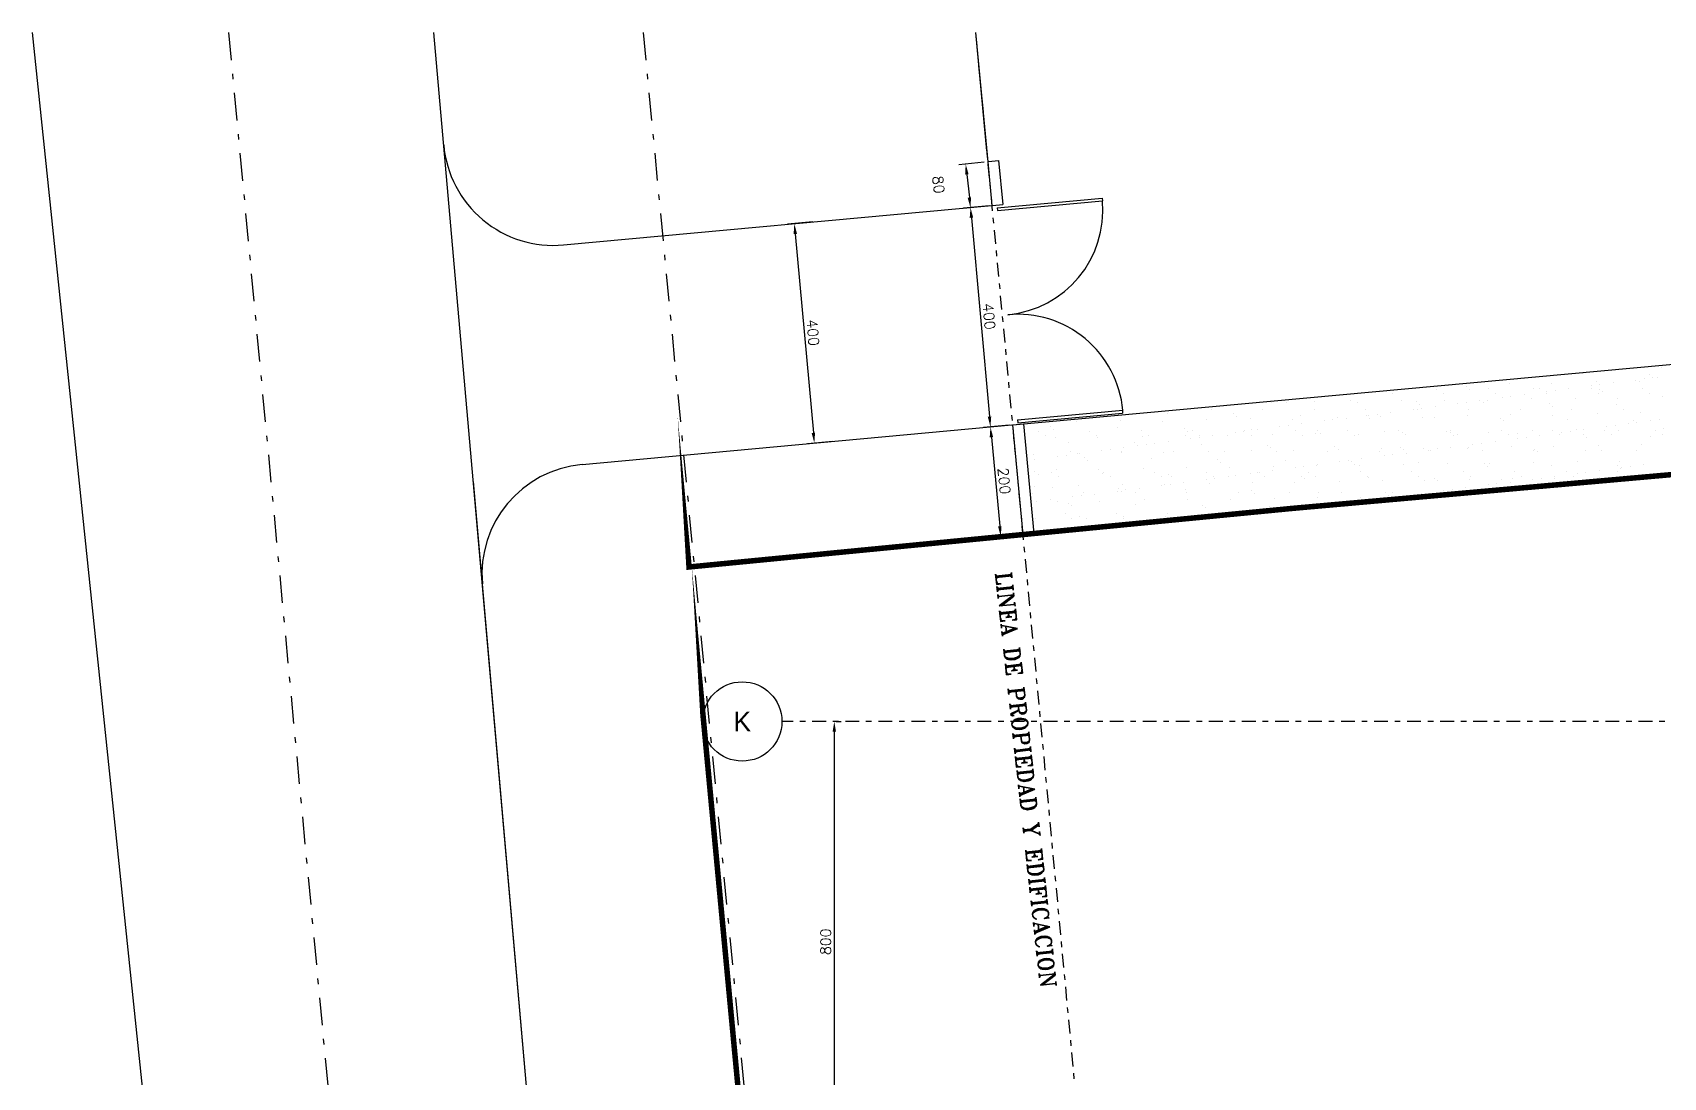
# Model space of a CAD drawing. Header units: millimetres. Extents: x 340 to 1003762, y 22 to 362022.
# Drawn here: x 340.17 to 369.77, y 99.88 to 118.85 of the extents above; entities that cross this region are included whole.
import ezdxf
from ezdxf.enums import TextEntityAlignment as Align
from ezdxf.xclip import XClip

# ---------------------------------------------------------------- set-up
doc = ezdxf.new("R2010")
doc.units = ezdxf.units.MM
doc.header["$XCLIPFRAME"] = 0
for name, pattern in [('LSBB_P_002 - PLANTA 1° NIVEL SALA DE VENTAS$0$000_ALTILLO PROPUESTA$0$HIDDEN', [0.375, 0.25, -0.125]), ('LSBB_P_002 - PLANTA 1° NIVEL SALA DE VENTAS$0$DASHDOT', [1, 0.5, -0.25, 0, -0.25]), ('LSBB_P_002 - PLANTA 1° NIVEL SALA DE VENTAS$0$DASHDOT2', [0.5, 0.25, -0.125, 0, -0.125])]:
    doc.linetypes.add(name, pattern=pattern)
doc.layers.add('LSBB_P_002 - PLANTA 1° NIVEL SALA DE VENTAS$0$0.1', color=8, linetype='Continuous', lineweight=5)
for name, color, linetype in [('LSBB_P_002 - PLANTA 1° NIVEL SALA DE VENTAS$0$01', 8, 'Continuous'), ('LSBB_P_002 - PLANTA 1° NIVEL SALA DE VENTAS$0$04', 3, 'Continuous'), ('LSBB_P_002 - PLANTA 1° NIVEL SALA DE VENTAS$0$COTAS 125', 2, 'Continuous'), ('LSBB_P_002 - PLANTA 1° NIVEL SALA DE VENTAS$0$COTAS-EXT', 4, 'Continuous'), ('LSBB_P_002 - PLANTA 1° NIVEL SALA DE VENTAS$0$EJE', 4, 'LSBB_P_002 - PLANTA 1° NIVEL SALA DE VENTAS$0$DASHDOT2'), ('LSBB_P_002 - PLANTA 1° NIVEL SALA DE VENTAS$0$EJES', 8, 'LSBB_P_002 - PLANTA 1° NIVEL SALA DE VENTAS$0$DASHDOT2'), ('LSBB_P_002 - PLANTA 1° NIVEL SALA DE VENTAS$0$EJES-CALLE', 1, 'LSBB_P_002 - PLANTA 1° NIVEL SALA DE VENTAS$0$DASHDOT'), ('LSBB_P_002 - PLANTA 1° NIVEL SALA DE VENTAS$0$HATCH', 8, 'Continuous'), ('LSBB_P_002 - PLANTA 1° NIVEL SALA DE VENTAS$0$MUROS', 5, 'Continuous'), ('LSBB_P_002 - PLANTA 1° NIVEL SALA DE VENTAS$0$PAVIMENTOS', 8, 'Continuous'), ('XREF', 7, 'Continuous')]:
    doc.layers.add(name, color=color, linetype=linetype)
doc.styles.add('LSBB_P_002 - PLANTA 1° NIVEL SALA DE VENTAS$0$1212_EXTERIORES OP8$0$STANDARD', font='txt')
doc.styles.add('LSBB_P_002 - PLANTA 1° NIVEL SALA DE VENTAS$0$DIM', font='dim', dxfattribs={"width": 0.75})
doc.styles.add('LSBB_P_002 - PLANTA 1° NIVEL SALA DE VENTAS$0$ROMANS', font='romans')
doc.styles.add('LSBB_P_002 - PLANTA 1° NIVEL SALA DE VENTAS$0$ROMANT', font='romant')
doc.styles.add('LSBB_P_002 - PLANTA 1° NIVEL SALA DE VENTAS$0$STANDARD', font='txt')
doc.linetypes.add('LSBB_P_002 - PLANTA 1° NIVEL SALA DE VENTAS$0$1212_EXTERIORES OP8$0${ -E- }', pattern='A,4,-0.75,["E",LSBB_P_002 - PLANTA 1° NIVEL SALA DE VENTAS$0$1212_EXTERIORES OP8$0$STANDARD,S=0.15,R=0,X=-0.05,Y=-0.07],-0.75', length=5.5)
doc.dimstyles.new('LSBB_P_002 - PLANTA 1° NIVEL SALA DE VENTAS$0$DIMENSION-125', dxfattribs={"dimscale": 125, "dimtxt": 0.0015, "dimasz": 0.0015, "dimexe": 0.001, "dimexo": 0.0005, "dimgap": 0.0005, "dimtad": 1, "dimdec": 0, "dimlfac": 100, "dimzin": 0, "dimdsep": 46, "dimtxsty": 'LSBB_P_002 - PLANTA 1° NIVEL SALA DE VENTAS$0$ROMANS', "dimcen": 0.004, "dimclrd": 4, "dimclre": 8, "dimclrt": 3, "dimadec": 0, "dimazin": 0, "dimtfac": 1, "dimtdec": 0, "dimtix": 1, "dimtofl": 0, "dimtmove": 2, "dimatfit": 3, "dimfxl": 0, "dimtolj": 1, "dimtzin": 0, "dimarcsym": 0})

# ---------------------------------------------------------------- blocks, each defined once
blk = doc.blocks.new('*X45')
at = {"color": 0}
for p, q in [((504.9124090384802, 127.3043100989848), (504.9124090384802, 127.3043100989848)), ((505.6798359224778, 127.3006293765507), (505.6798359224778, 127.3006293765507)), ((506.2473269326085, 127.4705810336327), (506.2473269326085, 127.4705810336327)), ((506.4901038868512, 127.3298217712829), (506.4901038868512, 127.3298217712829)), ((506.795009942409, 127.3069515020837), (506.795009942409, 127.3069515020837)), ((507.2024937804336, 127.3605977670862), (507.2024937804336, 127.3605977670862)), ((507.2753812210054, 127.3398381810014), (507.2753812210054, 127.3398381810014)), ((507.3586463461, 127.3811556423608), (507.3586463461, 127.3811556423608)), ((507.4477622353883, 127.4602696690286), (507.4477622353883, 127.4602696690286)), ((507.503058035649, 127.4096004034575), (507.503058035649, 127.4096004034575)), ((507.602541781998, 127.413265085647), (507.602541781998, 127.413265085647)), ((507.666564035233, 127.5838057782297), (507.666564035233, 127.5838057782297)), ((502.7822083702503, 127.1142283167266), (502.7822083702503, 127.1142283167266)), ((503.5899422119039, 127.1965209740397), (503.5899422119039, 127.1965209740397)), ((503.7164509287758, 127.1159260327877), (503.7164509287758, 127.1159260327877)), ((504.1271317043259, 127.2942936892664), (504.1271317043259, 127.2942936892664)), ((504.1273589923736, 127.2338038937393), (504.1273589923736, 127.2338038937393)), ((504.1826547926344, 127.1831346281681), (504.1826547926344, 127.1831346281681)), ((504.5241847704293, 127.1982186901008), (504.5241847704293, 127.1982186901008)), ((504.6506934873012, 127.1176237488488), (504.6506934873012, 127.1176237488488)), ((504.7798982616666, 127.0416570163965), (504.7798982616666, 127.0416570163965)), ((504.936050827333, 127.0622148916711), (504.936050827333, 127.0622148916711)), ((505.179946263231, 127.0943243349573), (505.179946263231, 127.0943243349573)), ((505.318066799305, 127.0230341649227), (505.318066799305, 127.0230341649227)), ((505.3454889512369, 127.2072783641524), (505.3454889512369, 127.2072783641524)), ((505.4584273289548, 127.1999164061619), (505.4584273289548, 127.1999164061619)), ((505.5849360458267, 127.1193214649099), (505.5849360458267, 127.1193214649099)), ((505.5874301012556, 127.1479705999597), (505.5874301012556, 127.1479705999597)), ((505.743582666922, 127.1685284752344), (505.743582666922, 127.1685284752344)), ((505.98747810282, 127.2006379185205), (505.98747810282, 127.2006379185205)), ((506.1033441334592, 127.0330505746411), (506.1033441334592, 127.0330505746411)), ((506.3926698874802, 127.201614122223), (506.3926698874802, 127.201614122223)), ((506.3949619408446, 127.2542841835229), (506.3949619408446, 127.2542841835229)), ((506.5191786043521, 127.1210191809709), (506.5191786043521, 127.1210191809709)), ((506.5459242540167, 127.1969669995483), (506.5459242540167, 127.1969669995483)), ((506.551114506511, 127.2748420587976), (506.551114506511, 127.2748420587976)), ((506.6012200542774, 127.1462977339772), (506.6012200542774, 127.1462977339772)), ((506.8707710174569, 127.0293698522069), (506.8707710174569, 127.0293698522069)), ((507.3269124460056, 127.2033118382841), (507.3269124460056, 127.2033118382841)), ((507.4534211628775, 127.122716897032), (507.4534211628775, 127.122716897032)), ((507.6810389818303, 127.0585622469391), (507.6810389818303, 127.0585622469391)), ((498.7046824652074, 126.7543468135737), (498.7046824652074, 126.7543468135737)), ((499.5006695168874, 126.817295663975), (499.5006695168874, 126.817295663975)), ((499.9051177679872, 126.7440354489696), (499.9051177679872, 126.7440354489696)), ((500.434912075413, 126.8189933800361), (500.434912075413, 126.8189933800361)), ((500.5921224342545, 126.9519780008897), (500.5921224342545, 126.9519780008897)), ((500.8622515496197, 126.9566688528787), (500.8622515496197, 126.9566688528787)), ((501.1232477268504, 126.7175099193828), (501.1232477268504, 126.7175099193828)), ((501.3691546339384, 126.8206910960971), (501.3691546339384, 126.8206910960971)), ((501.3773997684087, 126.9619944106082), (501.3773997684087, 126.9619944106082)), ((502.0250857082222, 126.9808125888631), (502.0250857082222, 126.9808125888631)), ((502.1448266524064, 126.9583136881739), (502.1448266524064, 126.9583136881739)), ((502.3033971924638, 126.8223888121583), (502.3033971924638, 126.8223888121583)), ((502.3236830296303, 126.7071985547787), (502.3236830296303, 126.7071985547787)), ((502.3573027428997, 126.7227162657068), (502.3573027428997, 126.7227162657068)), ((502.5134553085661, 126.7432741409814), (502.5134553085661, 126.7432741409814)), ((502.757350744464, 126.7753835842676), (502.757350744464, 126.7753835842676)), ((502.9550946167798, 126.9875060829062), (502.9550946167798, 126.9875060829062)), ((503.1648345824887, 126.82902984927), (503.1648345824887, 126.82902984927)), ((503.2255210110019, 126.970501224259), (503.2255210110019, 126.970501224259)), ((503.2376397509893, 126.8240865282193), (503.2376397509893, 126.8240865282193)), ((503.2808168112627, 126.9198319586878), (503.2808168112627, 126.9198319586878)), ((503.320987148155, 126.8495877245447), (503.320987148155, 126.8495877245447)), ((503.564882584053, 126.8816971678308), (503.564882584053, 126.8816971678308)), ((503.7403719509339, 126.9975224926246), (503.7403719509339, 126.9975224926246)), ((503.9723664220776, 126.9353434328332), (503.9723664220776, 126.9353434328332)), ((504.128518987744, 126.9559013081079), (504.128518987744, 126.9559013081079)), ((504.1460297117588, 126.7162465585624), (504.1460297117588, 126.7162465585624)), ((504.1718823095148, 126.8257842442804), (504.1718823095148, 126.8257842442804)), ((504.372414423642, 126.988010751394), (504.372414423642, 126.988010751394)), ((504.4436509698651, 126.9439756946721), (504.4436509698651, 126.9439756946721)), ((504.5077988349316, 126.9938417701904), (504.5077988349316, 126.9938417701904)), ((504.9313070459131, 126.7262629682809), (504.9313070459131, 126.7262629682809)), ((505.1061248680401, 126.8274819603415), (505.1061248680401, 126.8274819603415)), ((505.644086272645, 126.933664330068), (505.644086272645, 126.933664330068)), ((505.6987339299107, 126.7225822458467), (505.6987339299107, 126.7225822458467)), ((505.6993820729057, 126.8829950644969), (505.6993820729057, 126.8829950644969)), ((506.0403674265656, 126.8291796764026), (506.0403674265656, 126.8291796764026)), ((506.5090018942841, 126.751774640579), (506.5090018942841, 126.751774640579)), ((506.8622162315082, 126.9071388004812), (506.8622162315082, 126.9071388004812)), ((506.9746099850911, 126.8308773924636), (506.9746099850911, 126.8308773924636)), ((507.2942792284383, 126.7617910502974), (507.2942792284383, 126.7617910502974)), ((496.3582902520837, 126.4317085758461), (496.3582902520837, 126.4317085758461)), ((496.5847145249725, 126.5175696736803), (496.5847145249725, 126.5175696736803)), ((496.6400103252333, 126.4669004081091), (496.6400103252333, 126.4669004081091)), ((497.0571131641831, 126.6096623125129), (497.0571131641831, 126.6096623125129)), ((497.2925328106092, 126.4334062919072), (497.2925328106092, 126.4334062919072)), ((497.8028444838358, 126.4910441440934), (497.8028444838358, 126.4910441440934)), ((497.8423904983372, 126.6196787222314), (497.8423904983372, 126.6196787222314)), ((498.2267753691347, 126.4351040079683), (498.2267753691347, 126.4351040079683)), ((498.6098173823349, 126.6159979997972), (498.6098173823349, 126.6159979997972)), ((499.0032797866156, 126.4807327794893), (499.0032797866156, 126.4807327794893)), ((499.0585755868763, 126.4300635139181), (499.0585755868763, 126.4300635139181)), ((499.1610179276602, 126.4368017240294), (499.1610179276602, 126.4368017240294)), ((499.4200853467083, 126.6451903945295), (499.4200853467083, 126.6451903945295)), ((499.960413568248, 126.6933661833985), (499.960413568248, 126.6933661833985)), ((500.0908597897991, 126.4243333902917), (500.0908597897991, 126.4243333902917)), ((500.0952604861855, 126.4384994400905), (500.0952604861855, 126.4384994400905)), ((500.2053626808625, 126.6552068042479), (500.2053626808625, 126.6552068042479)), ((500.2214097454788, 126.4542072499025), (500.2214097454788, 126.4542072499025)), ((500.3347552256971, 126.4564428335779), (500.3347552256971, 126.4564428335779)), ((500.7422390637217, 126.5100890985803), (500.7422390637217, 126.5100890985803)), ((500.8983916293881, 126.530646973855), (500.8983916293881, 126.530646973855)), ((500.9727895648602, 126.6515260818137), (500.9727895648602, 126.6515260818137)), ((501.0295030447111, 126.4401971561516), (501.0295030447111, 126.4401971561516)), ((501.142287065286, 126.5627564171411), (501.142287065286, 126.5627564171411)), ((501.4218450482585, 126.4438958852984), (501.4218450482585, 126.4438958852984)), ((501.5497709033107, 126.6164026821435), (501.5497709033107, 126.6164026821435)), ((501.7059234689771, 126.6369605574182), (501.7059234689771, 126.6369605574182)), ((501.7830575292336, 126.6807184765459), (501.7830575292336, 126.6807184765459)), ((501.949818904875, 126.6690700007043), (501.949818904875, 126.6690700007043)), ((501.9637456032365, 126.4418948722126), (501.9637456032365, 126.4418948722126)), ((502.378978829891, 126.6565292892076), (502.378978829891, 126.6565292892076)), ((502.5683348633878, 126.6907348862645), (502.5683348633878, 126.6907348862645)), ((502.6399750071218, 126.4173703557116), (502.6399750071218, 126.4173703557116)), ((502.8979881617619, 126.4435925882738), (502.8979881617619, 126.4435925882738)), ((503.3357617473854, 126.6870541638302), (503.3357617473854, 126.6870541638302)), ((503.5418129884935, 126.6806730251919), (503.5418129884935, 126.6806730251919)), ((503.7592699583669, 126.4194753619207), (503.7592699583669, 126.4194753619207)), ((503.8322307202874, 126.4452903043348), (503.8322307202874, 126.4452903043348)), ((504.5266968423645, 126.4157946394865), (504.5266968423645, 126.4157946394865)), ((504.7422482912733, 126.6703616605878), (504.7422482912733, 126.6703616605878)), ((504.7664732788129, 126.4469880203959), (504.7664732788129, 126.4469880203959)), ((504.797544091534, 126.6196923950166), (504.797544091534, 126.6196923950166)), ((505.3369648067379, 126.4449870342187), (505.3369648067379, 126.4449870342187)), ((505.7007158373382, 126.448685736457), (505.7007158373382, 126.448685736457)), ((505.9603782501365, 126.6438361310009), (505.9603782501365, 126.6438361310009)), ((506.0201814949307, 126.4281982392287), (506.0201814949307, 126.4281982392287)), ((506.1222421408921, 126.4550034439372), (506.1222421408921, 126.4550034439372)), ((506.2640769308287, 126.4603076825148), (506.2640769308287, 126.4603076825148)), ((506.6349583958637, 126.4503834525181), (506.6349583958637, 126.4503834525181)), ((506.6715607688533, 126.5139539475173), (506.6715607688533, 126.5139539475173)), ((506.8277133345197, 126.5345118227919), (506.8277133345197, 126.5345118227919)), ((506.8896690248898, 126.4513227215029), (506.8896690248898, 126.4513227215029)), ((507.0716087704176, 126.566621266078), (507.0716087704176, 126.566621266078)), ((507.1608135529163, 126.6335247663969), (507.1608135529163, 126.6335247663969)), ((507.216109353177, 126.5828555008257), (507.216109353177, 126.5828555008257)), ((507.4790926084423, 126.6202675310805), (507.4790926084423, 126.6202675310805)), ((507.5692009543892, 126.4520811685791), (507.5692009543892, 126.4520811685791)), ((507.6352451741087, 126.6408254063551), (507.6352451741087, 126.6408254063551)), ((507.6999369892632, 126.4805151162353), (507.6999369892632, 126.4805151162353)), ((496.4847989689557, 126.3511136345941), (496.4847989689557, 126.3511136345941)), ((496.6703534107911, 126.3128911158712), (496.6703534107911, 126.3128911158712)), ((496.901006502464, 126.2277414746131), (496.901006502464, 126.2277414746131)), ((497.4190415274811, 126.3528113506552), (497.4190415274811, 126.3528113506552)), ((497.4377802947887, 126.3092103934369), (497.4377802947887, 126.3092103934369)), ((497.9121597069301, 126.1375020828881), (497.9121597069301, 126.1375020828881)), ((498.1014418052439, 126.2174301100091), (498.1014418052439, 126.2174301100091)), ((498.1567376055046, 126.1667608444379), (498.1567376055046, 126.1667608444379)), ((498.2480482591621, 126.3384027881692), (498.2480482591621, 126.3384027881692)), ((498.3196435449547, 126.1911483478906), (498.3196435449547, 126.1911483478906)), ((498.3532840860066, 126.3545090667162), (498.3532840860066, 126.3545090667162)), ((498.4757961106211, 126.2117062231653), (498.4757961106211, 126.2117062231653)), ((498.7196915465191, 126.2438156664514), (498.7196915465191, 126.2438156664514)), ((499.0333255933163, 126.3484191978877), (499.0333255933163, 126.3484191978877)), ((499.1271753845437, 126.2974619314538), (499.1271753845437, 126.2974619314538)), ((499.2833279502101, 126.3180198067285), (499.2833279502101, 126.3180198067285)), ((499.2875266445321, 126.3562067827773), (499.2875266445321, 126.3562067827773)), ((499.3195717641071, 126.1909045804222), (499.3195717641071, 126.1909045804222)), ((499.5272233861081, 126.3501292500146), (499.5272233861081, 126.3501292500146)), ((499.8007524773139, 126.3447384754535), (499.8007524773139, 126.3447384754535)), ((499.9347072241327, 126.4037755150171), (499.9347072241327, 126.4037755150171)), ((500.2217692030574, 126.3579044988385), (500.2217692030574, 126.3579044988385)), ((500.5200070668869, 126.1805932158182), (500.5200070668869, 126.1805932158182)), ((500.5753028671476, 126.129923950247), (500.5753028671476, 126.129923950247)), ((500.6110204416874, 126.3739308701857), (500.6110204416874, 126.3739308701857)), ((501.156011761583, 126.3596022148995), (501.156011761583, 126.3596022148995)), ((501.3962977758416, 126.3839472799042), (501.3962977758416, 126.3839472799042)), ((501.4771408485193, 126.3932266197273), (501.4771408485193, 126.3932266197273)), ((501.7381370257501, 126.1540676862313), (501.7381370257501, 126.1540676862313)), ((502.0902543201084, 126.3612999309606), (502.0902543201084, 126.3612999309606)), ((502.1637246598393, 126.38026655747), (502.1637246598393, 126.38026655747)), ((502.9385723285299, 126.1437563216273), (502.9385723285299, 126.1437563216273)), ((502.9739926242126, 126.4094589522022), (502.9739926242126, 126.4094589522022)), ((503.0244968786338, 126.3629976470217), (503.0244968786338, 126.3629976470217)), ((503.8404103099016, 126.4070589911075), (503.8404103099016, 126.4070589911075)), ((503.8414814120617, 126.1413669318251), (503.8414814120617, 126.1413669318251)), ((503.8957061101623, 126.3563897255364), (503.8957061101623, 126.3563897255364)), ((503.9587394371593, 126.3646953630828), (503.9587394371593, 126.3646953630828)), ((504.1567022873931, 126.1172307920404), (504.1567022873931, 126.1172307920404)), ((504.1649277191917, 126.1381994278585), (504.1649277191917, 126.1381994278585)), ((504.2489652500863, 126.1950131968275), (504.2489652500863, 126.1950131968275)), ((504.4051178157527, 126.2155710721022), (504.4051178157527, 126.2155710721022)), ((504.6490132516507, 126.2476805153883), (504.6490132516507, 126.2476805153883)), ((504.8929819956848, 126.3663930791438), (504.8929819956848, 126.3663930791438)), ((504.9502050533459, 126.1482158375769), (504.9502050533459, 126.1482158375769)), ((505.0564970896753, 126.3013267803908), (505.0564970896753, 126.3013267803908)), ((505.0585402687648, 126.3805334615207), (505.0585402687648, 126.3805334615207)), ((505.2126496553417, 126.3218846556654), (505.2126496553417, 126.3218846556654)), ((505.4565450912397, 126.3539940989516), (505.4565450912397, 126.3539940989516)), ((505.7176319373436, 126.1445351151428), (505.7176319373436, 126.1445351151428)), ((505.8272245542101, 126.368090795205), (505.8272245542101, 126.368090795205)), ((505.8640289292643, 126.407640363954), (505.8640289292643, 126.407640363954)), ((506.2589755715446, 126.3702220969166), (506.2589755715446, 126.3702220969166)), ((506.3142713718054, 126.3195528313454), (506.3142713718054, 126.3195528313454)), ((506.527899901717, 126.173727509875), (506.527899901717, 126.173727509875)), ((506.7614671127357, 126.369788511266), (506.7614671127357, 126.369788511266)), ((507.3131772358713, 126.1837439195935), (507.3131772358713, 126.1837439195935)), ((507.4771055304078, 126.3436965673298), (507.4771055304078, 126.3436965673298)), ((507.6957096712611, 126.3714862273271), (507.6957096712611, 126.3714862273271)), ((496.2657432072426, 126.0024227870767), (496.2657432072426, 126.0024227870767)), ((496.2970960277521, 125.9248749157617), (496.2970960277521, 125.9248749157617)), ((496.7045798657767, 125.9785211807641), (496.7045798657767, 125.9785211807641)), ((496.8607324314431, 125.9990790560388), (496.8607324314431, 125.9990790560388)), ((496.9402303496946, 126.0609718460868), (496.9402303496946, 126.0609718460868)), ((497.0760111716159, 126.031615181809), (497.0760111716159, 126.031615181809)), ((497.1046278673411, 126.0311884993249), (497.1046278673411, 126.0311884993249)), ((497.1996038238722, 125.9541274405288), (497.1996038238722, 125.9541274405288)), ((497.2548996241329, 125.9034581749576), (497.2548996241329, 125.9034581749576)), ((497.5121117053657, 126.0848347643274), (497.5121117053657, 126.0848347643274)), ((497.6682642710321, 126.105392639602), (497.6682642710321, 126.105392639602)), ((497.8612885057701, 126.0416315915274), (497.8612885057701, 126.0416315915274)), ((497.8744729082201, 126.0626695621479), (497.8744729082201, 126.0626695621479)), ((498.4177337827354, 125.9276019109419), (498.4177337827354, 125.9276019109419)), ((498.6287153897678, 126.0379508690933), (498.6287153897678, 126.0379508690933)), ((498.8087154667456, 126.0643672782089), (498.8087154667456, 126.0643672782089)), ((499.4389833541412, 126.0671432638255), (499.4389833541412, 126.0671432638255)), ((499.6181690855152, 125.9172905463379), (499.6181690855152, 125.9172905463379)), ((499.673464885776, 125.8666212807667), (499.673464885776, 125.8666212807667)), ((499.742958025271, 126.0660649942701), (499.742958025271, 126.0660649942701)), ((500.2242606882954, 126.077159673544), (500.2242606882954, 126.077159673544)), ((500.6772005837964, 126.0677627103312), (500.6772005837964, 126.0677627103312)), ((500.8362990443784, 125.890765016751), (500.8362990443784, 125.890765016751)), ((500.9916875722931, 126.0734789511097), (500.9916875722931, 126.0734789511097)), ((501.4188858932947, 125.8224261811354), (501.4188858932947, 125.8224261811354)), ((501.6114431423219, 126.0694604263922), (501.6114431423219, 126.0694604263922)), ((501.8019555366665, 126.102671345842), (501.8019555366665, 126.102671345842)), ((501.8263697313193, 125.8760724461378), (501.8263697313193, 125.8760724461378)), ((501.9825222969857, 125.8966303214125), (501.9825222969857, 125.8966303214125)), ((502.0367343471582, 125.880453652147), (502.0367343471582, 125.880453652147)), ((502.0920301474189, 125.8297843865758), (502.0920301474189, 125.8297843865758)), ((502.2264177328837, 125.9287397646986), (502.2264177328837, 125.9287397646986)), ((502.5456857008473, 126.0711581424533), (502.5456857008473, 126.0711581424533)), ((502.5872328708206, 126.1126877555604), (502.5872328708206, 126.1126877555604)), ((502.6339015709083, 125.9823860297011), (502.6339015709083, 125.9823860297011)), ((502.7900541365747, 126.0029439049757), (502.7900541365747, 126.0029439049757)), ((502.9928906316455, 125.8314118214982), (502.9928906316455, 125.8314118214982)), ((502.9938681287907, 126.0930870560561), (502.9938681287907, 126.0930870560561)), ((503.0339495724727, 126.0350533482619), (503.0339495724727, 126.0350533482619)), ((503.2548643060214, 125.8539281225601), (503.2548643060214, 125.8539281225601)), ((503.3546597548183, 126.1090070331262), (503.3546597548183, 126.1090070331262)), ((503.4414334104973, 126.0886996132643), (503.4414334104973, 126.0886996132643)), ((503.4799282593728, 126.0728558585144), (503.4799282593728, 126.0728558585144)), ((503.5975859761637, 126.109257488539), (503.5975859761637, 126.109257488539)), ((503.7781679657998, 125.8414282312167), (503.7781679657998, 125.8414282312167)), ((504.4141708178983, 126.0745535745755), (504.4141708178983, 126.0745535745755)), ((504.4552996088012, 125.8436167579561), (504.4552996088012, 125.8436167579561)), ((504.5455948497974, 125.8377475087825), (504.5455948497974, 125.8377475087825)), ((505.3484133764238, 126.0762512906366), (505.3484133764238, 126.0762512906366)), ((505.3558628141708, 125.8669399035148), (505.3558628141708, 125.8669399035148)), ((505.3571375901729, 126.1069194274363), (505.3571375901729, 126.1069194274363)), ((505.4124333904336, 126.0562501618652), (505.4124333904336, 126.0562501618652)), ((506.141140148325, 125.8769563132332), (506.141140148325, 125.8769563132332)), ((506.2826559349491, 126.0779490066977), (506.2826559349491, 126.0779490066977)), ((506.5752675490361, 126.0803938978495), (506.5752675490361, 126.0803938978495)), ((506.9085670323227, 125.8732755907991), (506.9085670323227, 125.8732755907991)), ((507.2168984934746, 126.0796467227588), (507.2168984934746, 126.0796467227588)), ((507.3482075984261, 125.8262910300723), (507.3482075984261, 125.8262910300723)), ((496.2977658425004, 125.6908247710485), (496.2977658425004, 125.6908247710485)), ((496.3530616427612, 125.6401555054774), (496.3530616427612, 125.6401555054774)), ((496.6005787604673, 125.6804779061412), (496.6005787604673, 125.6804779061412)), ((496.6892514182239, 125.7348439851672), (496.6892514182239, 125.7348439851672)), ((496.7270874773392, 125.5998829648891), (496.7270874773392, 125.5998829648891)), ((497.4566783022216, 125.731163262733), (497.4566783022216, 125.731163262733)), ((497.5158958013637, 125.6642992414617), (497.5158958013637, 125.6642992414617)), ((497.5348213189927, 125.6821756222023), (497.5348213189927, 125.6821756222023)), ((497.6613300358646, 125.6015806809503), (497.6613300358646, 125.6015806809503)), ((498.266946266595, 125.7603556574653), (498.266946266595, 125.7603556574653)), ((498.4690638775182, 125.6838733382634), (498.4690638775182, 125.6838733382634)), ((498.5955725943901, 125.6032783970114), (498.5955725943901, 125.6032783970114)), ((498.7163311041435, 125.6539878768576), (498.7163311041435, 125.6539878768576)), ((498.7716269044043, 125.6033186112864), (498.7716269044043, 125.6033186112864)), ((499.0522236007492, 125.7703720671837), (499.0522236007492, 125.7703720671837)), ((499.4033064360437, 125.6855710543244), (499.4033064360437, 125.6855710543244)), ((499.4037742125524, 125.5571316954481), (499.4037742125524, 125.5571316954481)), ((499.5298151529156, 125.6049761130724), (499.5298151529156, 125.6049761130724)), ((499.5599267782188, 125.5776895707228), (499.5599267782188, 125.5776895707228)), ((499.8038222141167, 125.6097990140089), (499.8038222141167, 125.6097990140089)), ((499.8196504847469, 125.7666913447495), (499.8196504847469, 125.7666913447495)), ((499.9344610630067, 125.6274623472707), (499.9344610630067, 125.6274623472707)), ((500.2113060521414, 125.6634452790114), (500.2113060521414, 125.6634452790114)), ((500.3375489945691, 125.6872687703855), (500.3375489945691, 125.6872687703855)), ((500.3674586178078, 125.684003154286), (500.3674586178078, 125.684003154286)), ((500.4640577114411, 125.6066738291335), (500.4640577114411, 125.6066738291335)), ((500.6113540537057, 125.7161125975722), (500.6113540537057, 125.7161125975722)), ((500.6299184491203, 125.7958837394818), (500.6299184491203, 125.7958837394818)), ((501.0188378917304, 125.7697588625746), (501.0188378917304, 125.7697588625746)), ((501.1348963657865, 125.6171509826667), (501.1348963657865, 125.6171509826667)), ((501.1749904573967, 125.7903167378493), (501.1749904573967, 125.7903167378493)), ((501.1901921660473, 125.5664817170955), (501.1901921660473, 125.5664817170955)), ((501.2717915530945, 125.6889664864467), (501.2717915530945, 125.6889664864467)), ((501.3983002699664, 125.6083715451947), (501.3983002699664, 125.6083715451947)), ((501.4151957832745, 125.8059001492003), (501.4151957832745, 125.8059001492003)), ((501.8208535440993, 125.524624215138), (501.8208535440993, 125.524624215138)), ((502.1826226672721, 125.802219426766), (502.1826226672721, 125.802219426766)), ((502.2060341116201, 125.6906642025077), (502.2060341116201, 125.6906642025077)), ((502.332542828492, 125.6100692612557), (502.332542828492, 125.6100692612557)), ((502.3530263246497, 125.5906254530799), (502.3530263246497, 125.5906254530799)), ((502.6061308782536, 125.5346406248565), (502.6061308782536, 125.5346406248565)), ((503.1402766701455, 125.6923619185688), (503.1402766701455, 125.6923619185688)), ((503.2667853870174, 125.6117669773168), (503.2667853870174, 125.6117669773168)), ((503.3735577622512, 125.5309599024223), (503.3735577622512, 125.5309599024223)), ((503.5534616274296, 125.5803140884758), (503.5534616274296, 125.5803140884758)), ((503.6087574276903, 125.5296448229046), (503.6087574276903, 125.5296448229046)), ((504.0745192286709, 125.6940596346299), (504.0745192286709, 125.6940596346299)), ((504.1838257266246, 125.5601522971545), (504.1838257266246, 125.5601522971545)), ((504.2010279455428, 125.6134646933779), (504.2010279455428, 125.6134646933779)), ((504.510595409062, 125.7929474923849), (504.510595409062, 125.7929474923849)), ((504.7715915862927, 125.553788558889), (504.7715915862927, 125.553788558889)), ((504.9691030607788, 125.570168706873), (504.9691030607788, 125.570168706873)), ((505.0087617871964, 125.695757350691), (505.0087617871964, 125.695757350691)), ((505.1352705040683, 125.615162409439), (505.1352705040683, 125.615162409439)), ((505.3330959176838, 125.5609965443851), (505.3330959176838, 125.5609965443851)), ((505.4892484833502, 125.5815544196597), (505.4892484833502, 125.5815544196597)), ((505.6734295676644, 125.8170912283692), (505.6734295676644, 125.8170912283692)), ((505.7331439192482, 125.6136638629459), (505.7331439192482, 125.6136638629459)), ((505.7365299447765, 125.5664879844388), (505.7365299447765, 125.5664879844388)), ((505.9430043457219, 125.6974550667521), (505.9430043457219, 125.6974550667521)), ((505.9720268890725, 125.5434771942849), (505.9720268890725, 125.5434771942849)), ((506.0695130625938, 125.6168601255), (506.0695130625938, 125.6168601255)), ((506.1406277572728, 125.6673101279483), (506.1406277572728, 125.6673101279483)), ((506.2967803229392, 125.687868003223), (506.2967803229392, 125.687868003223)), ((506.5406757588372, 125.7199774465091), (506.5406757588372, 125.7199774465091)), ((506.5467979091499, 125.5956803791711), (506.5467979091499, 125.5956803791711)), ((506.8738648704443, 125.8067798637651), (506.8738648704443, 125.8067798637651)), ((506.8772469042472, 125.6991527828132), (506.8772469042472, 125.6991527828132)), ((506.929160670705, 125.7561105981939), (506.929160670705, 125.7561105981939)), ((506.9481595968618, 125.7736237115115), (506.9481595968618, 125.7736237115115)), ((507.0037556211191, 125.6185578415612), (507.0037556211191, 125.6185578415612)), ((507.1043121625282, 125.7941815867862), (507.1043121625282, 125.7941815867862)), ((507.3320752433041, 125.6056967888895), (507.3320752433041, 125.6056967888895)), ((496.2482762995527, 125.3080434603208), (496.2482762995527, 125.3080434603208)), ((496.2846412146754, 125.4243756563728), (496.2846412146754, 125.4243756563728)), ((496.614057819992, 125.4009965719814), (496.614057819992, 125.4009965719814)), ((496.9811786937854, 125.2381909447584), (496.9811786937854, 125.2381909447584)), ((497.0949091790488, 125.453568051105), (497.0949091790488, 125.453568051105)), ((497.1373312594518, 125.2587488200331), (497.1373312594518, 125.2587488200331)), ((497.1825188580781, 125.3097411763819), (497.1825188580781, 125.3097411763819)), ((497.3812266953498, 125.2908582633192), (497.3812266953498, 125.2908582633192)), ((497.7887105333744, 125.3445045283217), (497.7887105333744, 125.3445045283217)), ((497.8144931227718, 125.3906852073773), (497.8144931227718, 125.3906852073773)), ((497.8697889230326, 125.3400159418062), (497.8697889230326, 125.3400159418062)), ((497.880186513203, 125.4635844608235), (497.880186513203, 125.4635844608235)), ((497.9448630990408, 125.3650624035963), (497.9448630990408, 125.3650624035963)), ((498.1167614166036, 125.311438892443), (498.1167614166036, 125.311438892443)), ((498.1887585349388, 125.3971718468825), (498.1887585349388, 125.3971718468825)), ((498.5962423729634, 125.4508181118849), (498.5962423729634, 125.4508181118849)), ((498.6476133972006, 125.4599037383893), (498.6476133972006, 125.4599037383893)), ((498.7523949386298, 125.4713759871596), (498.7523949386298, 125.4713759871596)), ((498.9962903745277, 125.5034854304457), (498.9962903745277, 125.5034854304457)), ((499.0326230816351, 125.3641596777905), (499.0326230816351, 125.3641596777905)), ((499.051003975129, 125.3131366085041), (499.051003975129, 125.3131366085041)), ((499.4578813615741, 125.4890961331215), (499.4578813615741, 125.4890961331215)), ((499.9852465336546, 125.3148343245651), (499.9852465336546, 125.3148343245651)), ((500.2330583844148, 125.3538483131864), (500.2330583844148, 125.3538483131864)), ((500.2431586957283, 125.49911254284), (500.2431586957283, 125.49911254284)), ((500.2883541846756, 125.3031790476152), (500.2883541846756, 125.3031790476152)), ((500.91948909218, 125.3165320406262), (500.91948909218, 125.3165320406262)), ((501.010585579726, 125.4954318204058), (501.010585579726, 125.4954318204058)), ((501.4340937907073, 125.2278530184962), (501.4340937907073, 125.2278530184962)), ((501.451188343278, 125.3273227835996), (501.451188343278, 125.3273227835996)), ((501.8537316507054, 125.3182297566874), (501.8537316507054, 125.3182297566874)), ((502.6516236460578, 125.3170114189955), (502.6516236460578, 125.3170114189955)), ((502.7069194463186, 125.2663421534243), (502.7069194463186, 125.2663421534243)), ((502.7879742092309, 125.3199274727484), (502.7879742092309, 125.3199274727484)), ((502.9105003989168, 125.2420557936954), (502.9105003989168, 125.2420557936954)), ((503.0117886390784, 125.2533646907943), (503.0117886390784, 125.2533646907943)), ((503.0666529645832, 125.26261366897), (503.0666529645832, 125.26261366897)), ((503.3105484004812, 125.2947231122562), (503.3105484004812, 125.2947231122562)), ((503.7180322385058, 125.3483693772586), (503.7180322385058, 125.3483693772586)), ((503.7222167677563, 125.3216251888095), (503.7222167677563, 125.3216251888095)), ((503.8697536049211, 125.2904858894087), (503.8697536049211, 125.2904858894087)), ((503.8741848041722, 125.3689272525333), (503.8741848041722, 125.3689272525333)), ((504.1180802400702, 125.4010366958194), (504.1180802400702, 125.4010366958194)), ((504.5255640780948, 125.4546829608218), (504.5255640780948, 125.4546829608218)), ((504.6817166437612, 125.4752408360965), (504.6817166437612, 125.4752408360965)), ((504.9256120796592, 125.5073502793826), (504.9256120796592, 125.5073502793826)), ((506.0273226893333, 125.4928079287137), (506.0273226893333, 125.4928079287137)), ((496.3297994198628, 125.1524352364699), (496.3297994198628, 125.1524352364699)), ((496.5736948557608, 125.184544679756), (496.5736948557608, 125.184544679756)), ((496.7081494256568, 125.1567968544633), (496.7081494256568, 125.1567968544633)), ((496.9126551414001, 125.1273825378971), (496.9126551414001, 125.1273825378971)), ((496.9679509416608, 125.0767132723259), (496.9679509416608, 125.0767132723259)), ((497.4755763096545, 125.1531161320291), (497.4755763096545, 125.1531161320291)), ((497.7771098273763, 124.9309449524974), (497.7771098273763, 124.9309449524974)), ((498.1307851002633, 125.1008570083102), (498.1307851002633, 125.1008570083102)), ((498.2858442740279, 125.1823085267613), (498.2858442740279, 125.1823085267613)), ((498.7113523859017, 124.9326426685585), (498.7113523859017, 124.9326426685585)), ((499.0711216081821, 125.1923249364798), (499.0711216081821, 125.1923249364798)), ((499.3312204030432, 125.0905456437061), (499.3312204030432, 125.0905456437061)), ((499.3865162033039, 125.039876378135), (499.3865162033039, 125.039876378135)), ((499.6455949444272, 124.9343403846196), (499.6455949444272, 124.9343403846196)), ((499.8385484921798, 125.1886442140456), (499.8385484921798, 125.1886442140456)), ((500.5493503619064, 125.0640201141193), (500.5493503619064, 125.0640201141193)), ((500.6488164565532, 125.2178366087778), (500.6488164565532, 125.2178366087778)), ((502.1029685593278, 125.1357422101321), (502.1029685593278, 125.1357422101321)), ((502.201520674705, 125.224172296062), (502.201520674705, 125.224172296062)), ((502.2591211249942, 125.1563000854068), (502.2591211249942, 125.1563000854068)), ((502.5030165608922, 125.1884095286929), (502.5030165608922, 125.1884095286929)), ((496.3035392221083, 124.8463285256688), (496.3035392221083, 124.8463285256688)), ((496.8428672688509, 124.9292472364363), (496.8428672688509, 124.9292472364363)), ((496.9693759857228, 124.8486522951842), (496.9693759857228, 124.8486522951842)), ((497.1138071864817, 124.8755209204011), (497.1138071864817, 124.8755209204011)), ((497.2289471188916, 124.83755433883), (497.2289471188916, 124.83755433883)), ((497.8990845206359, 124.8855373301195), (497.8990845206359, 124.8855373301195)), ((497.9036185442482, 124.8503500112453), (497.9036185442482, 124.8503500112453)), ((498.4293824216714, 124.8272429742259), (498.4293824216714, 124.8272429742259)), ((498.6665114046336, 124.8818566076854), (498.6665114046336, 124.8818566076854)), ((498.8378611027736, 124.8520477273065), (498.8378611027736, 124.8520477273065)), ((499.476779369007, 124.9110490024176), (499.476779369007, 124.9110490024176))]:
    blk.add_line(p, q, dxfattribs=at)
blk = doc.blocks.new('*D121')
at = {"layer": 'LSBB_P_002 - PLANTA 1° NIVEL SALA DE VENTAS$0$COTAS 125', "linetype": 'Continuous', "lineweight": -2, "transparency": 16777216}
blk.add_line((770.008227039873, 320.9781469354531), (770.008227039873, 313.3531469437696), dxfattribs=at)
at = {"layer": 'LSBB_P_002 - PLANTA 1° NIVEL SALA DE VENTAS$0$COTAS 125', "color": 8, "linetype": 'Continuous', "lineweight": -2, "transparency": 16777216}
for p, q in [((770.0396753693487, 321.1656469354531), (770.133227039873, 321.1656469354531)), ((770.0396753677073, 313.1656469437696), (770.133227039873, 313.1656469437696))]:
    blk.add_line(p, q, dxfattribs=at)
at = {"layer": 'LSBB_P_002 - PLANTA 1° NIVEL SALA DE VENTAS$0$COTAS 125', "transparency": 16777216}
for points in [[(769.976977039873, 320.9781469354531), (770.039477039873, 320.9781469354531), (770.008227039873, 321.1656469354531)], [(769.976977039873, 313.3531469437696), (770.039477039873, 313.3531469437696), (770.008227039873, 313.1656469437696)]]:
    blk.add_solid(points, dxfattribs=at)
at = {"layer": 'LSBB_P_002 - PLANTA 1° NIVEL SALA DE VENTAS$0$COTAS 125', "color": 2, "transparency": 16777216, "insert": (769.8519770398728, 317.1656469396115), "char_height": 0.1875, "attachment_point": 5, "rotation": 90, "style": 'LSBB_P_002 - PLANTA 1° NIVEL SALA DE VENTAS$0$ROMANS'}
blk.add_mtext('\\A1;800', dxfattribs=at)
blk = doc.blocks.new('*D126')
at = {"layer": 'LSBB_P_002 - PLANTA 1° NIVEL SALA DE VENTAS$0$COTAS 125', "color": 8, "linetype": 'Continuous', "lineweight": -2, "transparency": 16777216}
for p, q in [((773.1803791862251, 326.5435543107337), (772.718586748869, 326.5000941288765)), ((773.3676792304187, 324.5533706476961), (772.9058867930626, 324.5099104658388))]:
    blk.add_line(p, q, dxfattribs=at)
at = {"layer": 'LSBB_P_002 - PLANTA 1° NIVEL SALA DE VENTAS$0$COTAS 125', "linetype": 'Continuous', "lineweight": -2, "transparency": 16777216}
blk.add_line((772.8606051912585, 326.3251312413224), (773.0127685191165, 324.7082978309499), dxfattribs=at)
at = {"layer": 'LSBB_P_002 - PLANTA 1° NIVEL SALA DE VENTAS$0$COTAS 125', "transparency": 16777216}
for points in [[(772.891717712314, 326.328059301017), (772.8294926702031, 326.3222031816277), (772.8430368330908, 326.511806367655)], [(773.043881040172, 324.7112258906445), (772.9816559980611, 324.7053697712553), (773.0303368772843, 324.5216227046174)]]:
    blk.add_solid(points, dxfattribs=at)
at = {"layer": 'LSBB_P_002 - PLANTA 1° NIVEL SALA DE VENTAS$0$COTAS 125', "color": 2, "transparency": 16777216, "insert": (773.0922494604648, 325.5313548346094), "char_height": 0.1875, "attachment_point": 5, "rotation": 275.37638127173784, "style": 'LSBB_P_002 - PLANTA 1° NIVEL SALA DE VENTAS$0$ROMANS'}
blk.add_mtext('\\A1;200', dxfattribs=at)
blk = doc.blocks.new('LSBB_P_002 - PLANTA 1° NIVEL SALA DE VENTAS$0$COLNUMC')
at = {"linetype": 'Continuous'}
blk.add_circle((0, 0), 0.5, dxfattribs=at)
at = {"linetype": 'Continuous', "style": 'LSBB_P_002 - PLANTA 1° NIVEL SALA DE VENTAS$0$DIM', "width": 0.75}
blk.add_attdef('COLUMN', text='', height=0.375, dxfattribs=at).set_placement((0, 0), align=Align.MIDDLE)
blk = doc.blocks.new('*D127')
at = {"layer": 'LSBB_P_002 - PLANTA 1° NIVEL SALA DE VENTAS$0$COTAS 125', "color": 8, "linetype": 'Continuous', "lineweight": -2, "transparency": 16777216}
for p, q in [((769.6209200038521, 330.233345954744), (769.1589921553481, 330.1913724251272)), ((769.9828928928922, 326.249755359018), (769.5209650443882, 326.2077818294011))]:
    blk.add_line(p, q, dxfattribs=at)
at = {"layer": 'LSBB_P_002 - PLANTA 1° NIVEL SALA DE VENTAS$0$COTAS 125', "linetype": 'Continuous', "lineweight": -2, "transparency": 16777216}
blk.add_line((769.3004467592721, 330.015953369638), (769.6284847094844, 326.4058241774422), dxfattribs=at)
at = {"layer": 'LSBB_P_002 - PLANTA 1° NIVEL SALA DE VENTAS$0$COTAS 125', "transparency": 16777216}
for points in [[(769.3315685428996, 330.018781281207), (769.2693249756445, 330.013125458069), (769.2834792898582, 330.2026840714031)], [(769.6596064931119, 326.4086520890112), (769.5973629258568, 326.4029962658732), (769.6454521788983, 326.2190934756771)]]:
    blk.add_solid(points, dxfattribs=at)
at = {"layer": 'LSBB_P_002 - PLANTA 1° NIVEL SALA DE VENTAS$0$COTAS 125', "color": 2, "transparency": 16777216, "insert": (769.6200746525158, 328.2250283313849), "char_height": 0.1875, "attachment_point": 5, "rotation": 275.1919794373413, "style": 'LSBB_P_002 - PLANTA 1° NIVEL SALA DE VENTAS$0$ROMANS'}
blk.add_mtext('\\A1;400', dxfattribs=at)
blk = doc.blocks.new('*D128')
at = {"layer": 'LSBB_P_002 - PLANTA 1° NIVEL SALA DE VENTAS$0$COTAS 125', "color": 8, "linetype": 'Continuous', "lineweight": -2, "transparency": 16777216}
for p, q in [((772.730719764011, 331.3215457335477), (772.2696718183313, 331.2713925263906)), ((772.8170603024855, 330.5278352183273), (772.3560123568059, 330.4776820111703))]:
    blk.add_line(p, q, dxfattribs=at)
at = {"layer": 'LSBB_P_002 - PLANTA 1° NIVEL SALA DE VENTAS$0$COTAS 125', "linetype": 'Continuous', "lineweight": -2, "transparency": 16777216}
blk.add_line((772.4142155375268, 331.0985100135644), (772.4600024766473, 330.6776002568993), dxfattribs=at)
at = {"layer": 'LSBB_P_002 - PLANTA 1° NIVEL SALA DE VENTAS$0$COTAS 125', "transparency": 16777216}
for points in [[(772.4452822674064, 331.1018894801772), (772.3831488076472, 331.0951305469515), (772.3939387378498, 331.284910392842)], [(772.4910692065268, 330.6809797235121), (772.4289357467677, 330.6742207902864), (772.4802792763244, 330.4911998776216)]]:
    blk.add_solid(points, dxfattribs=at)
at = {"layer": 'LSBB_P_002 - PLANTA 1° NIVEL SALA DE VENTAS$0$COTAS 125', "color": 2, "transparency": 16777216, "insert": (771.9001864481722, 330.9112997904346), "char_height": 0.1875, "attachment_point": 5, "rotation": 276.208274757309, "style": 'LSBB_P_002 - PLANTA 1° NIVEL SALA DE VENTAS$0$ROMANS'}
blk.add_mtext('\\A1;80', dxfattribs=at)
blk = doc.blocks.new('*D129')
at = {"layer": 'LSBB_P_002 - PLANTA 1° NIVEL SALA DE VENTAS$0$COTAS 125', "color": 8, "linetype": 'Continuous', "lineweight": -2, "transparency": 16777216}
for p, q in [((772.8183489352367, 330.5277726102145), (772.3564210867311, 330.4857990805975)), ((773.1803606610812, 326.5437546069851), (772.7184328125755, 326.5017810773682))]:
    blk.add_line(p, q, dxfattribs=at)
at = {"layer": 'LSBB_P_002 - PLANTA 1° NIVEL SALA DE VENTAS$0$COTAS 125', "linetype": 'Continuous', "lineweight": -2, "transparency": 16777216}
blk.add_line((772.4978756906551, 330.3103800251083), (772.8259524776718, 326.6998234254091), dxfattribs=at)
at = {"layer": 'LSBB_P_002 - PLANTA 1° NIVEL SALA DE VENTAS$0$COTAS 125', "transparency": 16777216}
for points in [[(772.5289974742826, 330.3132079366773), (772.4667539070275, 330.3075521135393), (772.4809082212412, 330.4971107268735)], [(772.8570742612993, 326.7026513369781), (772.7948306940442, 326.6969955138402), (772.8429199470856, 326.513092723644)]]:
    blk.add_solid(points, dxfattribs=at)
at = {"layer": 'LSBB_P_002 - PLANTA 1° NIVEL SALA DE VENTAS$0$COTAS 125', "color": 2, "transparency": 16777216, "insert": (772.817523002301, 328.5192412831037), "char_height": 0.1875, "attachment_point": 5, "rotation": 275.1919794373409, "style": 'LSBB_P_002 - PLANTA 1° NIVEL SALA DE VENTAS$0$ROMANS'}
blk.add_mtext('\\A1;400', dxfattribs=at)
blk = doc.blocks.new('LSBB_P_002 - PLANTA 1° NIVEL SALA DE VENTAS', base_point=(223.5696116883818, 14.22023091020838))
at = {"layer": 'LSBB_P_002 - PLANTA 1° NIVEL SALA DE VENTAS$0$0.1', "linetype": 'LSBB_P_002 - PLANTA 1° NIVEL SALA DE VENTAS$0$1212_EXTERIORES OP8$0${ -E- }', "const_width": 0.1}
blk.add_lwpolyline([(767.3693075904591, 324.0000939597596), (768.5708505489272, 311.2172335788061), (776.8640411226531, 311.7079382841814), (787.4025349112223, 312.5034091029722), (787.3972251641896, 312.6041725990328), (807.2800945328861, 314.1482613805676), (807.2539536289212, 314.4317857705926), (811.1157408843017, 314.7977789085378), (810.9094657246158, 327.1936476850076), (794.8825334674664, 326.2795944652191), (788.1864495364041, 325.8909699830117), (787.1557922455047, 325.8206880598971), (778.3405416088915, 325.0355834721547), (767.371015784375, 323.9701426313488)], close=True, dxfattribs=at)
at = {"layer": 'LSBB_P_002 - PLANTA 1° NIVEL SALA DE VENTAS$0$01', "color": 9}
for p, q in [((771.5765285708364, 344.2525378865068), (772.7741135985841, 331.5274252599677)), ((772.542578595956, 333.9876338607021), (772.7928532237702, 331.3283046667734)), ((772.5425785959603, 333.9876338607021), (772.7741135985841, 331.5274252599677))]:
    blk.add_line(p, q, dxfattribs=at)
at = {"layer": 'LSBB_P_002 - PLANTA 1° NIVEL SALA DE VENTAS$0$01'}
for p, q in [((773.2468376794916, 326.5502306639311), (787.0064843441291, 327.8153961214022)), ((773.2468376794957, 326.5502306639312), (787.006484344133, 327.8153961214023)), ((773.2468376794957, 326.5502306639312), (787.006484344133, 327.8153961214023))]:
    blk.add_line(p, q, dxfattribs=at)
at = {"layer": 'LSBB_P_002 - PLANTA 1° NIVEL SALA DE VENTAS$0$COTAS-EXT', "color": 8}
for p, q in [((774.8704930144661, 330.666183946845), (774.8750977938735, 330.6163964310771)), ((775.2372388285119, 326.8137620181111), (775.2418436079192, 326.7639745023433))]:
    blk.add_line(p, q, dxfattribs=at)
for centre, radius, start, end in [((772.9829717397033, 330.4424201231628), 1.900107565530098, 275.284175488215, 5.253433572758779), ((773.3347602474842, 326.6388338209733), 1.919712314046764, 5.253433572762767, 95.28417548821496)]:
    blk.add_arc(centre, radius, start, end, dxfattribs=at)
at = {"layer": 'LSBB_P_002 - PLANTA 1° NIVEL SALA DE VENTAS$0$EJE', "color": 2}
for p, q in [((770.9822684638355, 350.5669344561359), (780.8456565492404, 245.7620802219947)), ((772.542578595956, 333.9876338607021), (780.5707555445065, 248.6830805395401)), ((772.5425785959603, 333.9876338607021), (772.7741135985841, 331.5274252599677))]:
    blk.add_line(p, q, dxfattribs=at)
at = {"layer": 'LSBB_P_002 - PLANTA 1° NIVEL SALA DE VENTAS$0$EJES'}
blk.add_line((877.8587386895877, 321.1656469232157), (769.057214471611, 321.1656469355574), dxfattribs=at)
at = {"layer": 'LSBB_P_002 - PLANTA 1° NIVEL SALA DE VENTAS$0$EJES-CALLE', "color": 1}
blk.add_line((757.541659367889, 349.3020126680533), (769.1077585836717, 226.4047554708616), dxfattribs=at)
at = {"layer": 'LSBB_P_002 - PLANTA 1° NIVEL SALA DE VENTAS$0$MUROS'}
for p, q in [((772.7928532237702, 331.3283046667734), (772.8678117245312, 330.5318222939983)), ((772.991973358525, 331.347044248819), (773.0669318592859, 330.550561876044)), ((773.2426042283361, 326.5494104301231), (773.4417243630908, 326.5681500121687)), ((773.2426042283361, 326.5494104301231), (773.4299042725297, 324.5592267670854)), ((773.4417243630908, 326.5681500121687), (773.6290244072845, 324.5779663491311))]:
    blk.add_line(p, q, dxfattribs=at)
at = {"layer": 'LSBB_P_002 - PLANTA 1° NIVEL SALA DE VENTAS$0$MUROS', "color": 1, "linetype": 'LSBB_P_002 - PLANTA 1° NIVEL SALA DE VENTAS$0$DASHDOT'}
for points in [[(828.652436204972, 353.1601819101854), (809.8654044006769, 352.5414984584274), (810.1694588477956, 346.9026700509187), (765.5640147118836, 343.8396654704395), (769.8558100678754, 299.0224630535165), (774.9473025153773, 245.7462569336055)], [(766.5074672530804, 333.9876338607021), (769.8558100678717, 299.0224630535162), (774.9473025153732, 245.7462569336055)]]:
    blk.add_lwpolyline(points, dxfattribs=at)
at = {"layer": 'LSBB_P_002 - PLANTA 1° NIVEL SALA DE VENTAS$0$MUROS'}
for points in [[(772.8073434670916, 331.3300679872368), (772.991973358525, 331.347044248819)], [(772.8805925024916, 330.5334284333525), (773.0669318592859, 330.550561876044)]]:
    blk.add_lwpolyline(points, dxfattribs=at)
at = {"layer": 'LSBB_P_002 - PLANTA 1° NIVEL SALA DE VENTAS$0$MUROS', "color": 8}
for points in [[(772.9674585871453, 330.4912046410161), (774.8704930144661, 330.666183946845)], [(772.9674585871453, 330.4912046410161), (772.9720366518578, 330.4414146688983)], [(772.9720366518578, 330.4414146688983), (774.8750977938734, 330.6163964310771)], [(773.3342044011911, 326.6387827122823), (775.2464086992981, 326.8146051650357)], [(773.3342044011911, 326.6387827122823), (773.3387824659036, 326.5889927401645)], [(773.3387824659036, 326.5889927401645), (775.2418436079191, 326.7639745023433)]]:
    blk.add_lwpolyline(points, dxfattribs=at)
at = {"layer": 'LSBB_P_002 - PLANTA 1° NIVEL SALA DE VENTAS$0$PAVIMENTOS'}
for p, q in [((764.7768687808364, 244.2211820108665), (753.6940930026747, 350.5669344561359)), ((764.6487135094737, 311.9830080877448), (761.2494458084873, 350.5669344561359)), ((764.6487135094699, 311.9830080877443), (763.4560823142267, 325.5201573415543))]:
    blk.add_line(p, q, dxfattribs=at)
for points in [[(765.0929411350573, 329.8169421850922), (772.8678117245312, 330.5318222939983)], [(765.4287865736499, 325.8309492349596), (773.2340569015317, 326.5486245245769)]]:
    blk.add_lwpolyline(points, dxfattribs=at)
for centre, start, end in [((764.9098185465571, 331.8085410698029), 185.0347941333594, 275.2534335727624), ((765.6119091621501, 323.8393503502489), 95.25343357276243, 185.0347941333596)]:
    blk.add_arc(centre, 2, start, end, dxfattribs=at)
at = {"layer": 'LSBB_P_002 - PLANTA 1° NIVEL SALA DE VENTAS$0$04', "color": 3}
ref = blk.add_blockref('LSBB_P_002 - PLANTA 1° NIVEL SALA DE VENTAS$0$COLNUMC', (768.3372144716111, 321.1656469354098), dxfattribs=dict(at, xscale=1.439999999999998, yscale=1.439999999999998, zscale=1.439999999999998, rotation=90.00000001175191))
ref.add_attrib('COLUMN', 'K', dxfattribs={"layer": '0', "height": 0.36, "rotation": 1.175125899269672e-08, "style": 'LSBB_P_002 - PLANTA 1° NIVEL SALA DE VENTAS$0$STANDARD'}).set_placement((768.3372144716111, 321.1656469354098), align=Align.MIDDLE)
at = {"layer": 'LSBB_P_002 - PLANTA 1° NIVEL SALA DE VENTAS$0$HATCH', "color": 9, "linetype": 'LSBB_P_002 - PLANTA 1° NIVEL SALA DE VENTAS$0$000_ALTILLO PROPUESTA$0$HIDDEN'}
blk.add_blockref('*X45', (277.3538728041858, 200.0040156595676), dxfattribs=at)
at = {"color": 2, "style": 'LSBB_P_002 - PLANTA 1° NIVEL SALA DE VENTAS$0$ROMANT'}
blk.add_text('LINEA DE PROPIEDAD Y EDIFICACION', height=0.2874565184510542, rotation=276.2068468562795, dxfattribs=at).set_placement((772.9350203259053, 323.8625001760073))
at = {"layer": 'LSBB_P_002 - PLANTA 1° NIVEL SALA DE VENTAS$0$COTAS 125', "color": 2}
dim = blk.add_linear_dim(base=(772.4802792763244, 330.4911998776216), p1=(772.7928532237702, 331.3283046667734), p2=(772.8791937622448, 330.5345941515529), angle=276.2082747573081, dimstyle='LSBB_P_002 - PLANTA 1° NIVEL SALA DE VENTAS$0$DIMENSION-125', override={"dimclrd": 256, "dimclrt": 2, "dimfxl": 0.005}, dxfattribs=at)
dim.commit()
dim.dimension.update_dxf_attribs({"geometry": '*D128', "text_midpoint": (771.9001864481722, 330.9112997904346), "dimtype": 129})
for p1, p2, distance, picture, middle in [((772.8805925024917, 330.5334284333525), (773.2426042283362, 326.5494104301231), -0.40133091144672, '*D129', (772.817523002301, 328.5192412831037)), ((769.6831635711071, 330.239001777882), (770.0451364601472, 326.255411182156), -0.4013309114451194, '*D127', (769.6200746525158, 328.2250283313849)), ((773.2426042283362, 326.5494104301231), (773.4299042725297, 324.5592267670854), -0.40133298999372263, '*D126', (773.0922494604648, 325.5313548346094))]:
    dim = blk.add_aligned_dim(p1=p1, p2=p2, distance=distance, dimstyle='LSBB_P_002 - PLANTA 1° NIVEL SALA DE VENTAS$0$DIMENSION-125', override={"dimclrd": 256, "dimclrt": 2, "dimfxl": 0.005}, dxfattribs=at)
    dim.commit()
    dim.dimension.update_dxf_attribs({"geometry": picture, "text_midpoint": middle})
dim = blk.add_linear_dim(base=(770.008227039873, 313.1656469437696), p1=(769.9771753693487, 321.1656469354531), p2=(769.9771753677073, 313.1656469437696), angle=90, dimstyle='LSBB_P_002 - PLANTA 1° NIVEL SALA DE VENTAS$0$DIMENSION-125', override={"dimclrd": 256, "dimclrt": 2, "dimfxl": 0.005}, dxfattribs=at)
dim.commit()
dim.dimension.update_dxf_attribs({"geometry": '*D121', "text_midpoint": (769.8519770398728, 317.1656469396115)})

msp = doc.modelspace()

# ---------------------------------------------------------------- block references
at = {"layer": 'XREF'}
ref = msp.add_blockref('LSBB_P_002 - PLANTA 1° NIVEL SALA DE VENTAS', (-191.7190194255011, -200.5998269835264), dxfattribs=at)
XClip(ref).set_block_clipping_path([(755.4548574739558, 236.6800249605829), (887.3150098980952, 333.67136367807655)])

doc.saveas('drawing.dxf')
